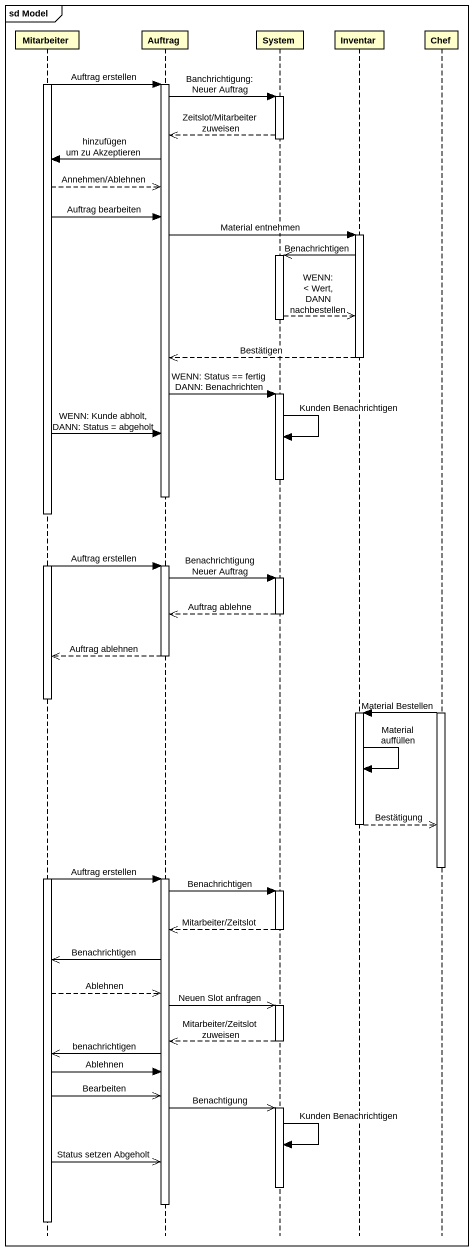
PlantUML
@startuml
mainframe sd Model
hide footbox
participant Mitarbeiter
participant Auftrag
participant System
participant Inventar
participant Chef

activate Mitarbeiter
Mitarbeiter -> Auftrag : Auftrag erstellen
activate Auftrag
Auftrag -> System : Banchrichtigung: Neuer Auftrag
activate System
System -->> Auftrag : Zeitslot/Mitarbeiter zuweisen
deactivate System
Auftrag -> Mitarbeiter : hinzufügen um zu Akzeptieren
Mitarbeiter -->> Auftrag : Annehmen/Ablehnen
Mitarbeiter -> Auftrag : Auftrag bearbeiten
Auftrag -> Inventar : Material entnehmen
activate Inventar
Inventar ->> System : Benachrichtigen
activate System
System -->> Inventar : WENN: < Wert, DANN nachbestellen
deactivate System
Inventar -->> Auftrag : Bestätigen
deactivate Inventar
Auftrag -> System : WENN: Status == fertig DANN: Benachrichten
activate System
Mitarbeiter -> Auftrag : WENN: Kunde abholt, DANN: Status = abgeholt
System -> System : Kunden Benachrichtigen
deactivate System
deactivate Auftrag
Mitarbeiter -> Auftrag : Auftrag erstellen
activate Auftrag
Auftrag -> System : Benachrichtigung Neuer Auftrag
activate System
System -->> Auftrag : Auftrag ablehne
deactivate System
Auftrag -->> Mitarbeiter : Auftrag ablehnen
deactivate Auftrag
deactivate Mitarbeiter
activate Chef
Chef -> Inventar : Material Bestellen
activate Inventar
Inventar -> Inventar : Material auffüllen
Inventar -->> Chef : Bestätigung
deactivate Inventar
deactivate Chef
activate Mitarbeiter
Mitarbeiter -> Auftrag : Auftrag erstellen
activate Auftrag
Auftrag -> System : Benachrichtigen
activate System
System -->> Auftrag : Mitarbeiter/Zeitslot
deactivate System
Auftrag ->> Mitarbeiter : Benachrichtigen
Mitarbeiter -->> Auftrag : Ablehnen
Auftrag ->> System : Neuen Slot anfragen
activate System
System -->> Auftrag : Mitarbeiter/Zeitslot zuweisen
deactivate System
Auftrag ->> Mitarbeiter : benachrichtigen
Mitarbeiter -> Auftrag : Ablehnen
Mitarbeiter ->> Auftrag : Bearbeiten
Auftrag ->> System : Benachtigung
activate System
System -> System : Kunden Benachrichtigen
Mitarbeiter ->> Auftrag : Status setzen Abgeholt
deactivate System
deactivate Auftrag
deactivate Mitarbeiter
@enduml
